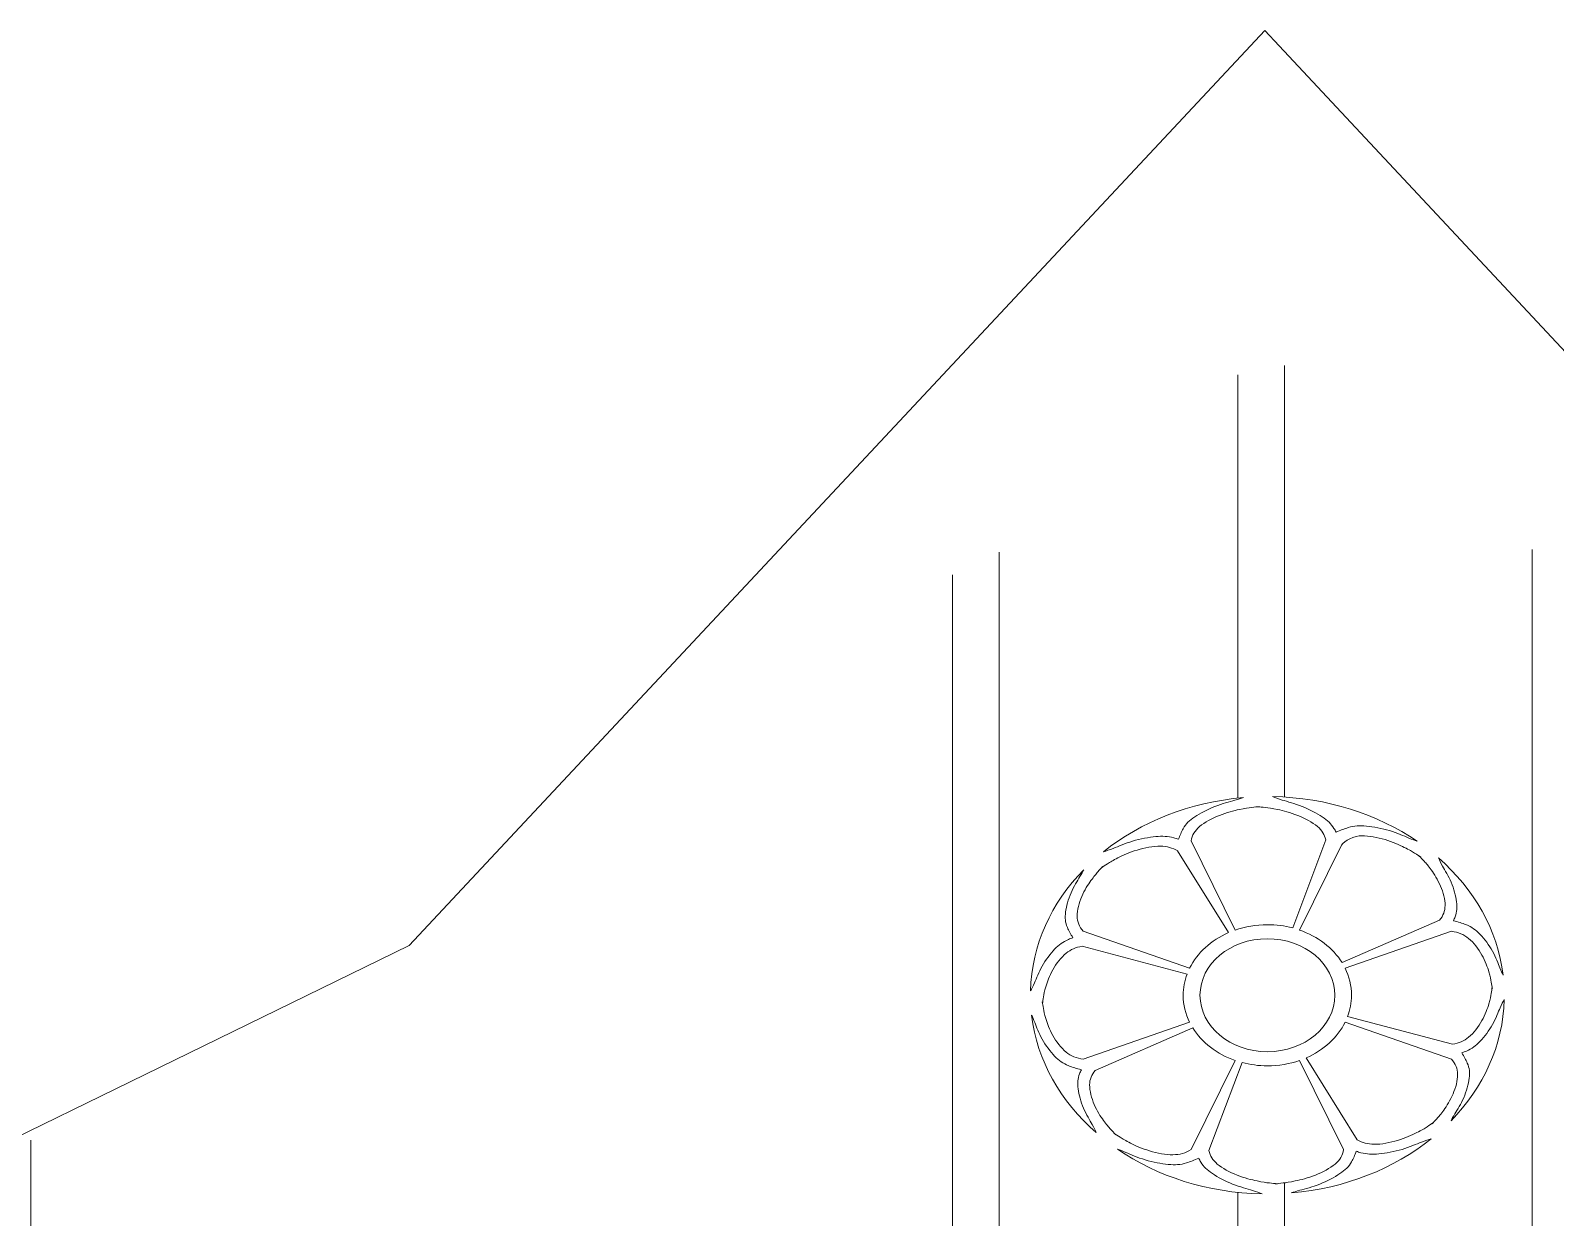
# Model space of a CAD drawing. Header units: centimetres. Extents: x -61 to 61, y -26 to 26.
# Drawn here: x -17.61 to -10.32, y 15.03 to 20.71 of the extents above; entities that cross this region are included whole.
import ezdxf

# ---------------------------------------------------------------- set-up
doc = ezdxf.new("R2010")
doc.units = ezdxf.units.CM
doc.header["$MEASUREMENT"] = 0
doc.layers.add('layer 1', color=7, linetype='Continuous')

msp = doc.modelspace()

# ---------------------------------------------------------------- linework, layer by layer
at = {"layer": 'layer 1', "color": 242, "lineweight": 9}
for points in [[(-11.70722, 20.70993), (-11.70722, 20.70993), (-15.79814, 16.33235), (-15.79814, 16.33235), (-15.79814, 16.33235), (-15.79814, 16.33235), (-19.09419, 14.7213), (-19.09419, 14.7213)], [(-11.70721, 20.70993), (-11.70721, 20.70993), (-7.61628, 16.33235), (-7.61628, 16.33235), (-7.61628, 16.33235), (-7.61628, 16.33235), (-5.30646, 15.20334), (-5.30646, 15.20334)]]:
    msp.add_open_spline(points, degree=3, knots=[0, 0, 0, 0, 0.3333333, 0.3333333, 0.3333333, 0.3333333, 1, 1, 1, 1], dxfattribs=at)
at = {"layer": 'layer 1', "color": 177, "lineweight": 9}
for points in [[(-11.61296, 17.66419), (-11.61296, 17.66419), (-11.61296, 19.10703), (-11.61296, 19.10703)], [(-11.83673, 17.68968), (-11.83673, 17.68968), (-11.83673, 19.06304), (-11.83673, 19.06304)], [(-12.97696, 18.21406), (-12.97696, 18.21406), (-12.97696, 13.74477), (-12.97696, 13.74477)], [(-10.42904, 18.22632), (-10.42904, 18.22632), (-10.42904, 13.74477), (-10.42904, 13.74477)], [(-13.20073, 18.10568), (-13.20073, 18.10568), (-13.20073, 13.74477), (-13.20073, 13.74477)], [(-11.83673, 17.68968), (-11.83673, 17.68968), (-11.83673, 17.03743), (-11.83673, 17.03743)], [(-11.61296, 17.66419), (-11.61296, 17.66419), (-11.61296, 17.04235), (-11.61296, 17.04235)], [(-17.60739, 3.90643), (-17.60739, 3.90643), (-17.60739, 15.40168), (-17.60739, 15.40168)], [(-11.61296, 15.19704), (-11.61296, 15.19704), (-11.61296, 13.74477), (-11.61296, 13.74477)], [(-11.83673, 15.15124), (-11.83673, 15.15124), (-11.83673, 13.74477), (-11.83673, 13.74477)]]:
    msp.add_open_spline(points, degree=3, dxfattribs=at)
at = {"layer": 'layer 1', "color": 250, "lineweight": 9}
for points in [[(-11.8096, 17.03999), (-12.06801, 17.01821), (-12.30082, 16.92359), (-12.47839, 16.78097)], [(-10.97906, 16.83109), (-11.16824, 16.9606), (-11.40825, 17.03985), (-11.67013, 17.04457)], [(-11.88081, 16.39385), (-11.88081, 16.39385), (-12.12386, 16.78549), (-12.12386, 16.78549)], [(-12.05972, 16.83307), (-12.05972, 16.83307), (-11.84899, 16.40632), (-11.84899, 16.40632)], [(-11.41564, 16.83742), (-11.41564, 16.83742), (-11.5739, 16.4164), (-11.5739, 16.4164)], [(-11.3406, 16.81196), (-11.3406, 16.81196), (-11.54091, 16.40633), (-11.54091, 16.40633)], [(-10.56762, 16.19046), (-10.59358, 16.40726), (-10.70639, 16.60258), (-10.87643, 16.75156)], [(-12.57318, 16.69491), (-12.72761, 16.5362), (-12.82211, 16.33483), (-12.82773, 16.11512)], [(-11.33793, 16.25028), (-11.33793, 16.25028), (-10.87106, 16.45416), (-10.87106, 16.45416)], [(-12.57557, 16.40035), (-12.57557, 16.40035), (-12.06683, 16.22358), (-12.06683, 16.22358)], [(-11.88081, 16.39385), (-11.96426, 16.35734), (-12.03055, 16.29699), (-12.06683, 16.22358)], [(-11.33793, 16.25028), (-11.38146, 16.32028), (-11.4534, 16.37589), (-11.54091, 16.40633)], [(-10.81434, 16.40036), (-10.81434, 16.40036), (-11.32307, 16.22359), (-11.32307, 16.22359)], [(-12.07885, 16.1959), (-12.07885, 16.1959), (-12.58081, 16.32866), (-12.58081, 16.32866)], [(-10.81678, 15.49369), (-10.6623, 15.65243), (-10.56776, 15.85385), (-10.56217, 16.07361)], [(-12.82229, 15.99829), (-12.79635, 15.78144), (-12.6835, 15.58608), (-12.51342, 15.43708)], [(-11.31105, 15.99284), (-11.31105, 15.99284), (-10.80908, 15.86008), (-10.80908, 15.86008)], [(-12.57556, 15.78838), (-12.57556, 15.78838), (-12.06683, 15.96515), (-12.06683, 15.96515)], [(-12.05197, 15.93846), (-12.05197, 15.93846), (-12.51884, 15.73458), (-12.51884, 15.73458)], [(-12.05197, 15.93846), (-12.00843, 15.86846), (-11.93649, 15.81285), (-11.84898, 15.78241)], [(-11.50908, 15.79488), (-11.42563, 15.83139), (-11.35935, 15.89175), (-11.32306, 15.96515)], [(-10.81433, 15.78839), (-10.81433, 15.78839), (-11.32306, 15.96515), (-11.32306, 15.96515)], [(-12.0597, 15.35566), (-12.0597, 15.35566), (-11.84898, 15.78241), (-11.84898, 15.78241)], [(-11.81598, 15.77233), (-11.81598, 15.77233), (-11.97424, 15.35126), (-11.97424, 15.35126)], [(-11.33018, 15.35566), (-11.33018, 15.35566), (-11.54091, 15.78241), (-11.54091, 15.78241)], [(-11.50908, 15.79488), (-11.50908, 15.79488), (-11.26604, 15.40325), (-11.26604, 15.40325)], [(-11.58051, 15.14866), (-11.32196, 15.17041), (-11.08903, 15.26509), (-10.91139, 15.40779)], [(-12.41103, 15.35772), (-12.22177, 15.2281), (-11.98163, 15.14878), (-11.7196, 15.14409)]]:
    msp.add_open_spline(points, degree=3, dxfattribs=at)
for points, knots in [([(-12.12006, 16.84052), (-12.11318, 16.85909), (-12.10592, 16.87643), (-12.09779, 16.89076), (-12.09779, 16.89076), (-12.08412, 16.91483), (-12.06795, 16.93038), (-12.0421, 16.94767), (-12.0421, 16.94767), (-12.01626, 16.96495), (-11.98074, 16.98397), (-11.94564, 16.99783), (-11.94564, 16.99783), (-11.91054, 17.0117), (-11.87584, 17.0204), (-11.85065, 17.02739), (-11.85065, 17.02739), (-11.8334, 17.03216), (-11.82061, 17.03613), (-11.8096, 17.03999)], [0, 0, 0, 0, 0.1666667, 0.1666667, 0.1666667, 0.1666667, 0.3333333, 0.3333333, 0.3333333, 0.3333333, 0.5, 0.5, 0.5, 0.5, 0.6666667, 0.6666667, 0.6666667, 0.6666667, 1, 1, 1, 1]), ([(-12.05972, 16.83307), (-12.05434, 16.8605), (-12.04235, 16.88176), (-12.01881, 16.9018), (-12.01881, 16.9018), (-11.99507, 16.92203), (-11.95955, 16.94105), (-11.92445, 16.95491), (-11.92445, 16.95491), (-11.88935, 16.96878), (-11.85465, 16.97748), (-11.82842, 16.98298), (-11.82842, 16.98298), (-11.8022, 16.98848), (-11.78443, 16.99077), (-11.76992, 16.9926), (-11.76992, 16.9926), (-11.75541, 16.99442), (-11.74415, 16.99579), (-11.73289, 16.99715)], [0, 0, 0, 0, 0.1666667, 0.1666667, 0.1666667, 0.1666667, 0.3333333, 0.3333333, 0.3333333, 0.3333333, 0.5, 0.5, 0.5, 0.5, 0.6666667, 0.6666667, 0.6666667, 0.6666667, 1, 1, 1, 1]), ([(-11.41564, 16.83742), (-11.42141, 16.86278), (-11.43334, 16.88283), (-11.45563, 16.9018), (-11.45563, 16.9018), (-11.47937, 16.92203), (-11.51489, 16.94105), (-11.54999, 16.95491), (-11.54999, 16.95491), (-11.58509, 16.96878), (-11.61979, 16.97748), (-11.64602, 16.98298), (-11.64602, 16.98298), (-11.67224, 16.98848), (-11.69, 16.99077), (-11.7047, 16.9924), (-11.7047, 16.9924), (-11.7194, 16.99402), (-11.73104, 16.995), (-11.74268, 16.99596)], [0, 0, 0, 0, 0.1666667, 0.1666667, 0.1666667, 0.1666667, 0.3333333, 0.3333333, 0.3333333, 0.3333333, 0.5, 0.5, 0.5, 0.5, 0.6666667, 0.6666667, 0.6666667, 0.6666667, 1, 1, 1, 1]), ([(-11.36658, 16.87413), (-11.3698, 16.88062), (-11.37314, 16.88679), (-11.37664, 16.8925), (-11.37664, 16.8925), (-11.39031, 16.91483), (-11.40649, 16.93038), (-11.43234, 16.94767), (-11.43234, 16.94767), (-11.45818, 16.96495), (-11.4937, 16.98397), (-11.5288, 16.99783), (-11.5288, 16.99783), (-11.5639, 17.0117), (-11.5986, 17.0204), (-11.62405, 17.02829), (-11.62405, 17.02829), (-11.64303, 17.03417), (-11.65688, 17.03959), (-11.67013, 17.04457)], [0, 0, 0, 0, 0.1666667, 0.1666667, 0.1666667, 0.1666667, 0.3333333, 0.3333333, 0.3333333, 0.3333333, 0.5, 0.5, 0.5, 0.5, 0.6666667, 0.6666667, 0.6666667, 0.6666667, 1, 1, 1, 1]), ([(-12.12006, 16.84052), (-12.1278, 16.84319), (-12.13536, 16.84558), (-12.14265, 16.84754), (-12.14265, 16.84754), (-12.17115, 16.85521), (-12.19569, 16.85662), (-12.22854, 16.85351), (-12.22854, 16.85351), (-12.26138, 16.8504), (-12.30253, 16.84278), (-12.33904, 16.83176), (-12.33904, 16.83176), (-12.37554, 16.82075), (-12.40741, 16.80632), (-12.43206, 16.7968), (-12.43206, 16.7968), (-12.45045, 16.7897), (-12.46482, 16.78532), (-12.47839, 16.78098)], [0, 0, 0, 0, 0.1666667, 0.1666667, 0.1666667, 0.1666667, 0.3333333, 0.3333333, 0.3333333, 0.3333333, 0.5, 0.5, 0.5, 0.5, 0.6666667, 0.6666667, 0.6666667, 0.6666667, 1, 1, 1, 1]), ([(-11.36658, 16.87413), (-11.34606, 16.88318), (-11.32631, 16.89114), (-11.30848, 16.89645), (-11.30848, 16.89645), (-11.27853, 16.90536), (-11.25399, 16.90677), (-11.22113, 16.90366), (-11.22113, 16.90366), (-11.18829, 16.90055), (-11.14715, 16.89293), (-11.11064, 16.88191), (-11.11064, 16.88191), (-11.07414, 16.8709), (-11.04227, 16.85647), (-11.01856, 16.84647), (-11.01856, 16.84647), (-11.00242, 16.83965), (-10.99006, 16.83488), (-10.97906, 16.83109)], [0, 0, 0, 0, 0.1666667, 0.1666667, 0.1666667, 0.1666667, 0.3333333, 0.3333333, 0.3333333, 0.3333333, 0.5, 0.5, 0.5, 0.5, 0.6666667, 0.6666667, 0.6666667, 0.6666667, 1, 1, 1, 1]), ([(-11.3406, 16.81196), (-11.32843, 16.83435), (-11.27687, 16.85721), (-11.24333, 16.85742), (-11.24333, 16.85742), (-11.2095, 16.85763), (-11.16835, 16.85001), (-11.13183, 16.83899), (-11.13183, 16.83899), (-11.09533, 16.82797), (-11.06346, 16.81355), (-11.04028, 16.80188), (-11.04028, 16.80188), (-11.0171, 16.79022), (-11.00261, 16.78129), (-10.99081, 16.77398), (-10.99081, 16.77398), (-10.97901, 16.76667), (-10.96989, 16.76095), (-10.96078, 16.75523)], [0, 0, 0, 0, 0.1666667, 0.1666667, 0.1666667, 0.1666667, 0.3333333, 0.3333333, 0.3333333, 0.3333333, 0.5, 0.5, 0.5, 0.5, 0.6666667, 0.6666667, 0.6666667, 0.6666667, 1, 1, 1, 1]), ([(-12.1238, 16.78546), (-12.14925, 16.79997), (-12.1746, 16.80707), (-12.20635, 16.80727), (-12.20635, 16.80727), (-12.24018, 16.80748), (-12.28133, 16.79986), (-12.31784, 16.78884), (-12.31784, 16.78884), (-12.35435, 16.77783), (-12.38622, 16.7634), (-12.4094, 16.75174), (-12.4094, 16.75174), (-12.43258, 16.74007), (-12.44707, 16.73115), (-12.45884, 16.72358), (-12.45884, 16.72358), (-12.4706, 16.71601), (-12.47965, 16.7098), (-12.48869, 16.70358)], [0, 0, 0, 0, 0.1666667, 0.1666667, 0.1666667, 0.1666667, 0.3333333, 0.3333333, 0.3333333, 0.3333333, 0.5, 0.5, 0.5, 0.5, 0.6666667, 0.6666667, 0.6666667, 0.6666667, 1, 1, 1, 1]), ([(-12.57557, 16.40034), (-12.59489, 16.42293), (-12.60433, 16.44507), (-12.60458, 16.47321), (-12.60458, 16.47321), (-12.60484, 16.50159), (-12.59575, 16.53611), (-12.58262, 16.56674), (-12.58262, 16.56674), (-12.56949, 16.59736), (-12.55229, 16.62409), (-12.53838, 16.64354), (-12.53838, 16.64354), (-12.52447, 16.66298), (-12.51384, 16.67514), (-12.50512, 16.68504), (-12.50512, 16.68504), (-12.4964, 16.69493), (-12.48959, 16.70258), (-12.48277, 16.71022)], [0, 0, 0, 0, 0.1666667, 0.1666667, 0.1666667, 0.1666667, 0.3333333, 0.3333333, 0.3333333, 0.3333333, 0.5, 0.5, 0.5, 0.5, 0.6666667, 0.6666667, 0.6666667, 0.6666667, 1, 1, 1, 1]), ([(-10.87109, 16.45411), (-10.8538, 16.47546), (-10.84533, 16.49672), (-10.8451, 16.52336), (-10.8451, 16.52336), (-10.84484, 16.55174), (-10.85392, 16.58626), (-10.86706, 16.61688), (-10.86706, 16.61688), (-10.88019, 16.64751), (-10.89739, 16.67424), (-10.9113, 16.69369), (-10.9113, 16.69369), (-10.9252, 16.71313), (-10.93584, 16.72528), (-10.94486, 16.73516), (-10.94486, 16.73516), (-10.95388, 16.74503), (-10.96129, 16.75261), (-10.9687, 16.7602)], [0, 0, 0, 0, 0.1666667, 0.1666667, 0.1666667, 0.1666667, 0.3333333, 0.3333333, 0.3333333, 0.3333333, 0.5, 0.5, 0.5, 0.5, 0.6666667, 0.6666667, 0.6666667, 0.6666667, 1, 1, 1, 1]), ([(-10.80546, 16.45097), (-10.80226, 16.45747), (-10.79942, 16.46381), (-10.79708, 16.46992), (-10.79708, 16.46992), (-10.78793, 16.49382), (-10.78627, 16.51442), (-10.78997, 16.54197), (-10.78997, 16.54197), (-10.79368, 16.56952), (-10.80276, 16.60404), (-10.8159, 16.63466), (-10.8159, 16.63466), (-10.82902, 16.66529), (-10.84622, 16.69202), (-10.85757, 16.7127), (-10.85757, 16.7127), (-10.86604, 16.72812), (-10.87126, 16.74017), (-10.87643, 16.75156)], [0, 0, 0, 0, 0.1666667, 0.1666667, 0.1666667, 0.1666667, 0.3333333, 0.3333333, 0.3333333, 0.3333333, 0.5, 0.5, 0.5, 0.5, 0.6666667, 0.6666667, 0.6666667, 0.6666667, 1, 1, 1, 1]), ([(-12.62451, 16.36982), (-12.63529, 16.38703), (-12.64479, 16.4036), (-12.65111, 16.41855), (-12.65111, 16.41855), (-12.66173, 16.44368), (-12.66341, 16.46427), (-12.6597, 16.49182), (-12.6597, 16.49182), (-12.656, 16.51938), (-12.64692, 16.55389), (-12.63378, 16.58451), (-12.63378, 16.58451), (-12.62065, 16.61514), (-12.60345, 16.64187), (-12.59153, 16.66175), (-12.59153, 16.66175), (-12.58339, 16.67531), (-12.5777, 16.68568), (-12.57318, 16.69491)], [0, 0, 0, 0, 0.1666667, 0.1666667, 0.1666667, 0.1666667, 0.3333333, 0.3333333, 0.3333333, 0.3333333, 0.5, 0.5, 0.5, 0.5, 0.6666667, 0.6666667, 0.6666667, 0.6666667, 1, 1, 1, 1]), ([(-11.5739, 16.4164), (-11.61209, 16.42649), (-11.65277, 16.43194), (-11.69495, 16.43194), (-11.69495, 16.43194), (-11.74951, 16.43194), (-11.80154, 16.42282), (-11.849, 16.40632)], [0, 0, 0, 0, 0.3333333, 0.3333333, 0.3333333, 0.3333333, 1, 1, 1, 1]), ([(-10.80546, 16.45097), (-10.78332, 16.4452), (-10.76265, 16.43911), (-10.74557, 16.43229), (-10.74557, 16.43229), (-10.71688, 16.42082), (-10.69833, 16.40726), (-10.67773, 16.38558), (-10.67773, 16.38558), (-10.65712, 16.36389), (-10.63445, 16.33411), (-10.61792, 16.30466), (-10.61792, 16.30466), (-10.6014, 16.27522), (-10.59102, 16.24611), (-10.58269, 16.22498), (-10.58269, 16.22498), (-10.57698, 16.21047), (-10.57223, 16.19972), (-10.56762, 16.19046)], [0, 0, 0, 0, 0.1666667, 0.1666667, 0.1666667, 0.1666667, 0.3333333, 0.3333333, 0.3333333, 0.3333333, 0.5, 0.5, 0.5, 0.5, 0.6666667, 0.6666667, 0.6666667, 0.6666667, 1, 1, 1, 1]), ([(-12.62451, 16.36982), (-12.63225, 16.36712), (-12.6396, 16.36432), (-12.64641, 16.36138), (-12.64641, 16.36138), (-12.67303, 16.34991), (-12.69156, 16.33634), (-12.71217, 16.31466), (-12.71217, 16.31466), (-12.73277, 16.29298), (-12.75545, 16.26319), (-12.77197, 16.23374), (-12.77197, 16.23374), (-12.7885, 16.2043), (-12.79888, 16.17519), (-12.80828, 16.15384), (-12.80828, 16.15384), (-12.8153, 16.13789), (-12.82178, 16.12626), (-12.82773, 16.11512)], [0, 0, 0, 0, 0.1666667, 0.1666667, 0.1666667, 0.1666667, 0.3333333, 0.3333333, 0.3333333, 0.3333333, 0.5, 0.5, 0.5, 0.5, 0.6666667, 0.6666667, 0.6666667, 0.6666667, 1, 1, 1, 1]), ([(-11.69495, 15.82412), (-11.51702, 15.82412), (-11.37278, 15.94511), (-11.37278, 16.09437), (-11.37278, 16.09437), (-11.37278, 16.24362), (-11.51702, 16.36461), (-11.69495, 16.36461), (-11.69495, 16.36461), (-11.87288, 16.36461), (-12.01711, 16.24362), (-12.01711, 16.09437), (-12.01711, 16.09437), (-12.01711, 15.94511), (-11.87288, 15.82412), (-11.69495, 15.82412)], [0, 0, 0, 0, 0.2, 0.2, 0.2, 0.2, 0.4, 0.4, 0.4, 0.4, 0.6, 0.6, 0.6, 0.6, 1, 1, 1, 1]), ([(-10.81434, 16.40036), (-10.78163, 16.39584), (-10.7563, 16.38579), (-10.7324, 16.36604), (-10.7324, 16.36604), (-10.70829, 16.34613), (-10.68562, 16.31633), (-10.66909, 16.28688), (-10.66909, 16.28688), (-10.65256, 16.25744), (-10.64219, 16.22833), (-10.63563, 16.20633), (-10.63563, 16.20633), (-10.62907, 16.18434), (-10.62635, 16.16943), (-10.62417, 16.15726), (-10.62417, 16.15726), (-10.62199, 16.14509), (-10.62036, 16.13564), (-10.61874, 16.1262)], [0, 0, 0, 0, 0.1666667, 0.1666667, 0.1666667, 0.1666667, 0.3333333, 0.3333333, 0.3333333, 0.3333333, 0.5, 0.5, 0.5, 0.5, 0.6666667, 0.6666667, 0.6666667, 0.6666667, 1, 1, 1, 1]), ([(-12.58075, 16.32867), (-12.61097, 16.32383), (-12.63488, 16.31381), (-12.6575, 16.29512), (-12.6575, 16.29512), (-12.68161, 16.27521), (-12.70428, 16.24541), (-12.72081, 16.21596), (-12.72081, 16.21596), (-12.73733, 16.18652), (-12.74771, 16.15741), (-12.75427, 16.13541), (-12.75427, 16.13541), (-12.76082, 16.11342), (-12.76355, 16.09851), (-12.76549, 16.08618), (-12.76549, 16.08618), (-12.76743, 16.07385), (-12.76859, 16.06409), (-12.76974, 16.05433)], [0, 0, 0, 0, 0.1666667, 0.1666667, 0.1666667, 0.1666667, 0.3333333, 0.3333333, 0.3333333, 0.3333333, 0.5, 0.5, 0.5, 0.5, 0.6666667, 0.6666667, 0.6666667, 0.6666667, 1, 1, 1, 1]), ([(-12.07885, 16.1959), (-12.09088, 16.16385), (-12.09737, 16.12974), (-12.09737, 16.09437), (-12.09737, 16.09437), (-12.09737, 16.04859), (-12.0865, 16.00495), (-12.06683, 15.96515)], [0, 0, 0, 0, 0.3333333, 0.3333333, 0.3333333, 0.3333333, 1, 1, 1, 1]), ([(-11.31105, 15.99284), (-11.29902, 16.02488), (-11.29253, 16.05899), (-11.29253, 16.09437), (-11.29253, 16.09437), (-11.29253, 16.14014), (-11.30339, 16.18379), (-11.32307, 16.22359)], [0, 0, 0, 0, 0.3333333, 0.3333333, 0.3333333, 0.3333333, 1, 1, 1, 1]), ([(-10.80915, 15.86007), (-10.77892, 15.86491), (-10.75502, 15.87492), (-10.7324, 15.89361), (-10.7324, 15.89361), (-10.70829, 15.91353), (-10.68562, 15.94332), (-10.66909, 15.97277), (-10.66909, 15.97277), (-10.65256, 16.00221), (-10.64219, 16.03132), (-10.63563, 16.05332), (-10.63563, 16.05332), (-10.62907, 16.07532), (-10.62635, 16.09022), (-10.6244, 16.10255), (-10.6244, 16.10255), (-10.62246, 16.11488), (-10.6213, 16.12464), (-10.62015, 16.13441)], [0, 0, 0, 0, 0.1666667, 0.1666667, 0.1666667, 0.1666667, 0.3333333, 0.3333333, 0.3333333, 0.3333333, 0.5, 0.5, 0.5, 0.5, 0.6666667, 0.6666667, 0.6666667, 0.6666667, 1, 1, 1, 1]), ([(-12.57556, 15.78838), (-12.60826, 15.79289), (-12.6336, 15.80294), (-12.6575, 15.82269), (-12.6575, 15.82269), (-12.68161, 15.84261), (-12.70428, 15.8724), (-12.72081, 15.90185), (-12.72081, 15.90185), (-12.73733, 15.93129), (-12.74771, 15.9604), (-12.75427, 15.9824), (-12.75427, 15.9824), (-12.76082, 16.0044), (-12.76355, 16.0193), (-12.76573, 16.03148), (-12.76573, 16.03148), (-12.7679, 16.04365), (-12.76953, 16.05309), (-12.77115, 16.06254)], [0, 0, 0, 0, 0.1666667, 0.1666667, 0.1666667, 0.1666667, 0.3333333, 0.3333333, 0.3333333, 0.3333333, 0.5, 0.5, 0.5, 0.5, 0.6666667, 0.6666667, 0.6666667, 0.6666667, 1, 1, 1, 1]), ([(-10.76539, 15.81892), (-10.75765, 15.82162), (-10.7503, 15.82442), (-10.74349, 15.82735), (-10.74349, 15.82735), (-10.71687, 15.83882), (-10.69833, 15.85239), (-10.67773, 15.87408), (-10.67773, 15.87408), (-10.65712, 15.89576), (-10.63445, 15.92555), (-10.61792, 15.955), (-10.61792, 15.955), (-10.6014, 15.98444), (-10.59102, 16.01354), (-10.58162, 16.03489), (-10.58162, 16.03489), (-10.57459, 16.05085), (-10.56811, 16.06248), (-10.56217, 16.07361)], [0, 0, 0, 0, 0.1666667, 0.1666667, 0.1666667, 0.1666667, 0.3333333, 0.3333333, 0.3333333, 0.3333333, 0.5, 0.5, 0.5, 0.5, 0.6666667, 0.6666667, 0.6666667, 0.6666667, 1, 1, 1, 1]), ([(-12.58444, 15.73776), (-12.60657, 15.74353), (-12.62725, 15.74962), (-12.64433, 15.75645), (-12.64433, 15.75645), (-12.67302, 15.76791), (-12.69156, 15.78147), (-12.71217, 15.80316), (-12.71217, 15.80316), (-12.73277, 15.82484), (-12.75545, 15.85462), (-12.77197, 15.88408), (-12.77197, 15.88408), (-12.7885, 15.91352), (-12.79888, 15.94262), (-12.8072, 15.96375), (-12.8072, 15.96375), (-12.81292, 15.97828), (-12.81767, 15.98903), (-12.82229, 15.99829)], [0, 0, 0, 0, 0.1666667, 0.1666667, 0.1666667, 0.1666667, 0.3333333, 0.3333333, 0.3333333, 0.3333333, 0.5, 0.5, 0.5, 0.5, 0.6666667, 0.6666667, 0.6666667, 0.6666667, 1, 1, 1, 1]), ([(-11.81598, 15.77233), (-11.77778, 15.76224), (-11.73712, 15.7568), (-11.69495, 15.7568), (-11.69495, 15.7568), (-11.64039, 15.7568), (-11.58835, 15.76591), (-11.5409, 15.78241)], [0, 0, 0, 0, 0.3333333, 0.3333333, 0.3333333, 0.3333333, 1, 1, 1, 1]), ([(-10.81433, 15.78839), (-10.79501, 15.7658), (-10.78557, 15.74367), (-10.78531, 15.71553), (-10.78531, 15.71553), (-10.78506, 15.68714), (-10.79414, 15.65263), (-10.80728, 15.622), (-10.80728, 15.622), (-10.82041, 15.59138), (-10.83761, 15.56464), (-10.85151, 15.54519), (-10.85151, 15.54519), (-10.86542, 15.52575), (-10.87606, 15.5136), (-10.88478, 15.5037), (-10.88478, 15.5037), (-10.8935, 15.4938), (-10.90031, 15.48615), (-10.90713, 15.47851)], [0, 0, 0, 0, 0.1666667, 0.1666667, 0.1666667, 0.1666667, 0.3333333, 0.3333333, 0.3333333, 0.3333333, 0.5, 0.5, 0.5, 0.5, 0.6666667, 0.6666667, 0.6666667, 0.6666667, 1, 1, 1, 1]), ([(-10.76539, 15.81892), (-10.75461, 15.8017), (-10.74511, 15.78513), (-10.73879, 15.77018), (-10.73879, 15.77018), (-10.72816, 15.74505), (-10.72648, 15.72447), (-10.73019, 15.69691), (-10.73019, 15.69691), (-10.7339, 15.66936), (-10.74297, 15.63485), (-10.75611, 15.60422), (-10.75611, 15.60422), (-10.76924, 15.5736), (-10.78644, 15.54686), (-10.79837, 15.52698), (-10.79837, 15.52698), (-10.80654, 15.51336), (-10.81225, 15.50296), (-10.81678, 15.49369)], [0, 0, 0, 0, 0.1666667, 0.1666667, 0.1666667, 0.1666667, 0.3333333, 0.3333333, 0.3333333, 0.3333333, 0.5, 0.5, 0.5, 0.5, 0.6666667, 0.6666667, 0.6666667, 0.6666667, 1, 1, 1, 1]), ([(-12.58444, 15.73776), (-12.58763, 15.73127), (-12.59048, 15.72493), (-12.59281, 15.71881), (-12.59281, 15.71881), (-12.60196, 15.69491), (-12.60363, 15.67432), (-12.59992, 15.64676), (-12.59992, 15.64676), (-12.59622, 15.61921), (-12.58714, 15.5847), (-12.574, 15.55407), (-12.574, 15.55407), (-12.56087, 15.52345), (-12.54367, 15.49671), (-12.53232, 15.47604), (-12.53232, 15.47604), (-12.52383, 15.46057), (-12.51861, 15.44849), (-12.51342, 15.43708)], [0, 0, 0, 0, 0.1666667, 0.1666667, 0.1666667, 0.1666667, 0.3333333, 0.3333333, 0.3333333, 0.3333333, 0.5, 0.5, 0.5, 0.5, 0.6666667, 0.6666667, 0.6666667, 0.6666667, 1, 1, 1, 1]), ([(-12.5188, 15.73462), (-12.5361, 15.71327), (-12.54456, 15.69201), (-12.5448, 15.66538), (-12.5448, 15.66538), (-12.54506, 15.63699), (-12.53597, 15.60248), (-12.52284, 15.57185), (-12.52284, 15.57185), (-12.5097, 15.54123), (-12.49251, 15.51449), (-12.4786, 15.49505), (-12.4786, 15.49505), (-12.46469, 15.4756), (-12.45406, 15.46345), (-12.44504, 15.45358), (-12.44504, 15.45358), (-12.43602, 15.44371), (-12.42861, 15.43612), (-12.42119, 15.42853)], [0, 0, 0, 0, 0.1666667, 0.1666667, 0.1666667, 0.1666667, 0.3333333, 0.3333333, 0.3333333, 0.3333333, 0.5, 0.5, 0.5, 0.5, 0.6666667, 0.6666667, 0.6666667, 0.6666667, 1, 1, 1, 1]), ([(-11.2661, 15.40327), (-11.24064, 15.38876), (-11.2153, 15.38167), (-11.18355, 15.38147), (-11.18355, 15.38147), (-11.14971, 15.38125), (-11.10856, 15.38887), (-11.07205, 15.39989), (-11.07205, 15.39989), (-11.03555, 15.41091), (-11.00368, 15.42533), (-10.98049, 15.437), (-10.98049, 15.437), (-10.95732, 15.44866), (-10.94283, 15.45759), (-10.93106, 15.46515), (-10.93106, 15.46515), (-10.91929, 15.47272), (-10.91025, 15.47893), (-10.9012, 15.48515)], [0, 0, 0, 0, 0.1666667, 0.1666667, 0.1666667, 0.1666667, 0.3333333, 0.3333333, 0.3333333, 0.3333333, 0.5, 0.5, 0.5, 0.5, 0.6666667, 0.6666667, 0.6666667, 0.6666667, 1, 1, 1, 1]), ([(-12.0597, 15.35566), (-12.08663, 15.33945), (-12.11302, 15.33153), (-12.14656, 15.33132), (-12.14656, 15.33132), (-12.1804, 15.3311), (-12.22155, 15.33872), (-12.25806, 15.34974), (-12.25806, 15.34974), (-12.29456, 15.36076), (-12.32643, 15.37518), (-12.34962, 15.38685), (-12.34962, 15.38685), (-12.3728, 15.39852), (-12.38729, 15.40744), (-12.39909, 15.41475), (-12.39909, 15.41475), (-12.41089, 15.42207), (-12.42, 15.42778), (-12.42911, 15.4335)], [0, 0, 0, 0, 0.1666667, 0.1666667, 0.1666667, 0.1666667, 0.3333333, 0.3333333, 0.3333333, 0.3333333, 0.5, 0.5, 0.5, 0.5, 0.6666667, 0.6666667, 0.6666667, 0.6666667, 1, 1, 1, 1]), ([(-11.26984, 15.34822), (-11.26209, 15.34553), (-11.25454, 15.34315), (-11.24724, 15.34119), (-11.24724, 15.34119), (-11.21876, 15.33352), (-11.19421, 15.33212), (-11.16136, 15.33523), (-11.16136, 15.33523), (-11.12851, 15.33833), (-11.08737, 15.34595), (-11.05086, 15.35697), (-11.05086, 15.35697), (-11.01435, 15.36798), (-10.98248, 15.38241), (-10.95783, 15.39193), (-10.95783, 15.39193), (-10.9394, 15.39906), (-10.925, 15.40344), (-10.91139, 15.40779)], [0, 0, 0, 0, 0.1666667, 0.1666667, 0.1666667, 0.1666667, 0.3333333, 0.3333333, 0.3333333, 0.3333333, 0.5, 0.5, 0.5, 0.5, 0.6666667, 0.6666667, 0.6666667, 0.6666667, 1, 1, 1, 1]), ([(-12.02331, 15.3146), (-12.04383, 15.30556), (-12.06359, 15.29759), (-12.08141, 15.29229), (-12.08141, 15.29229), (-12.11137, 15.28338), (-12.1359, 15.28197), (-12.16876, 15.28508), (-12.16876, 15.28508), (-12.2016, 15.28819), (-12.24274, 15.2958), (-12.27925, 15.30682), (-12.27925, 15.30682), (-12.31576, 15.31784), (-12.34763, 15.33226), (-12.37133, 15.34227), (-12.37133, 15.34227), (-12.38757, 15.34913), (-12.39997, 15.35392), (-12.41103, 15.35772)], [0, 0, 0, 0, 0.1666667, 0.1666667, 0.1666667, 0.1666667, 0.3333333, 0.3333333, 0.3333333, 0.3333333, 0.5, 0.5, 0.5, 0.5, 0.6666667, 0.6666667, 0.6666667, 0.6666667, 1, 1, 1, 1]), ([(-12.02331, 15.3146), (-12.0201, 15.30811), (-12.01676, 15.30194), (-12.01326, 15.29623), (-12.01326, 15.29623), (-11.99959, 15.2739), (-11.98341, 15.25836), (-11.95756, 15.24107), (-11.95756, 15.24107), (-11.93171, 15.22378), (-11.8962, 15.20477), (-11.86109, 15.1909), (-11.86109, 15.1909), (-11.82599, 15.17704), (-11.7913, 15.16833), (-11.76584, 15.16045), (-11.76584, 15.16045), (-11.74678, 15.15454), (-11.73291, 15.14909), (-11.7196, 15.14409)], [0, 0, 0, 0, 0.1666667, 0.1666667, 0.1666667, 0.1666667, 0.3333333, 0.3333333, 0.3333333, 0.3333333, 0.5, 0.5, 0.5, 0.5, 0.6666667, 0.6666667, 0.6666667, 0.6666667, 1, 1, 1, 1]), ([(-11.97426, 15.35131), (-11.96849, 15.32595), (-11.95655, 15.3059), (-11.93427, 15.28693), (-11.93427, 15.28693), (-11.91053, 15.26671), (-11.87501, 15.24769), (-11.8399, 15.23382), (-11.8399, 15.23382), (-11.8048, 15.21996), (-11.77011, 15.21126), (-11.74388, 15.20575), (-11.74388, 15.20575), (-11.71766, 15.20025), (-11.69989, 15.19797), (-11.68519, 15.19634), (-11.68519, 15.19634), (-11.67049, 15.19471), (-11.65886, 15.19374), (-11.64722, 15.19277)], [0, 0, 0, 0, 0.1666667, 0.1666667, 0.1666667, 0.1666667, 0.3333333, 0.3333333, 0.3333333, 0.3333333, 0.5, 0.5, 0.5, 0.5, 0.6666667, 0.6666667, 0.6666667, 0.6666667, 1, 1, 1, 1]), ([(-11.33018, 15.35566), (-11.33556, 15.32823), (-11.34754, 15.30698), (-11.37108, 15.28693), (-11.37108, 15.28693), (-11.39483, 15.26671), (-11.43035, 15.24769), (-11.46545, 15.23382), (-11.46545, 15.23382), (-11.50055, 15.21996), (-11.53524, 15.21126), (-11.56147, 15.20575), (-11.56147, 15.20575), (-11.58769, 15.20025), (-11.60546, 15.19797), (-11.61997, 15.19614), (-11.61997, 15.19614), (-11.63448, 15.19432), (-11.64574, 15.19295), (-11.65701, 15.19159)], [0, 0, 0, 0, 0.1666667, 0.1666667, 0.1666667, 0.1666667, 0.3333333, 0.3333333, 0.3333333, 0.3333333, 0.5, 0.5, 0.5, 0.5, 0.6666667, 0.6666667, 0.6666667, 0.6666667, 1, 1, 1, 1]), ([(-11.26984, 15.34822), (-11.27672, 15.32965), (-11.28398, 15.3123), (-11.29211, 15.29798), (-11.29211, 15.29798), (-11.30578, 15.27391), (-11.32195, 15.25836), (-11.3478, 15.24107), (-11.3478, 15.24107), (-11.37365, 15.22378), (-11.40915, 15.20477), (-11.44426, 15.1909), (-11.44426, 15.1909), (-11.47936, 15.17704), (-11.51405, 15.16833), (-11.53924, 15.16135), (-11.53924, 15.16135), (-11.55661, 15.15654), (-11.56945, 15.15254), (-11.58051, 15.14866)], [0, 0, 0, 0, 0.1666667, 0.1666667, 0.1666667, 0.1666667, 0.3333333, 0.3333333, 0.3333333, 0.3333333, 0.5, 0.5, 0.5, 0.5, 0.6666667, 0.6666667, 0.6666667, 0.6666667, 1, 1, 1, 1])]:
    msp.add_open_spline(points, degree=3, knots=knots, dxfattribs=at)

doc.saveas('drawing.dxf')
